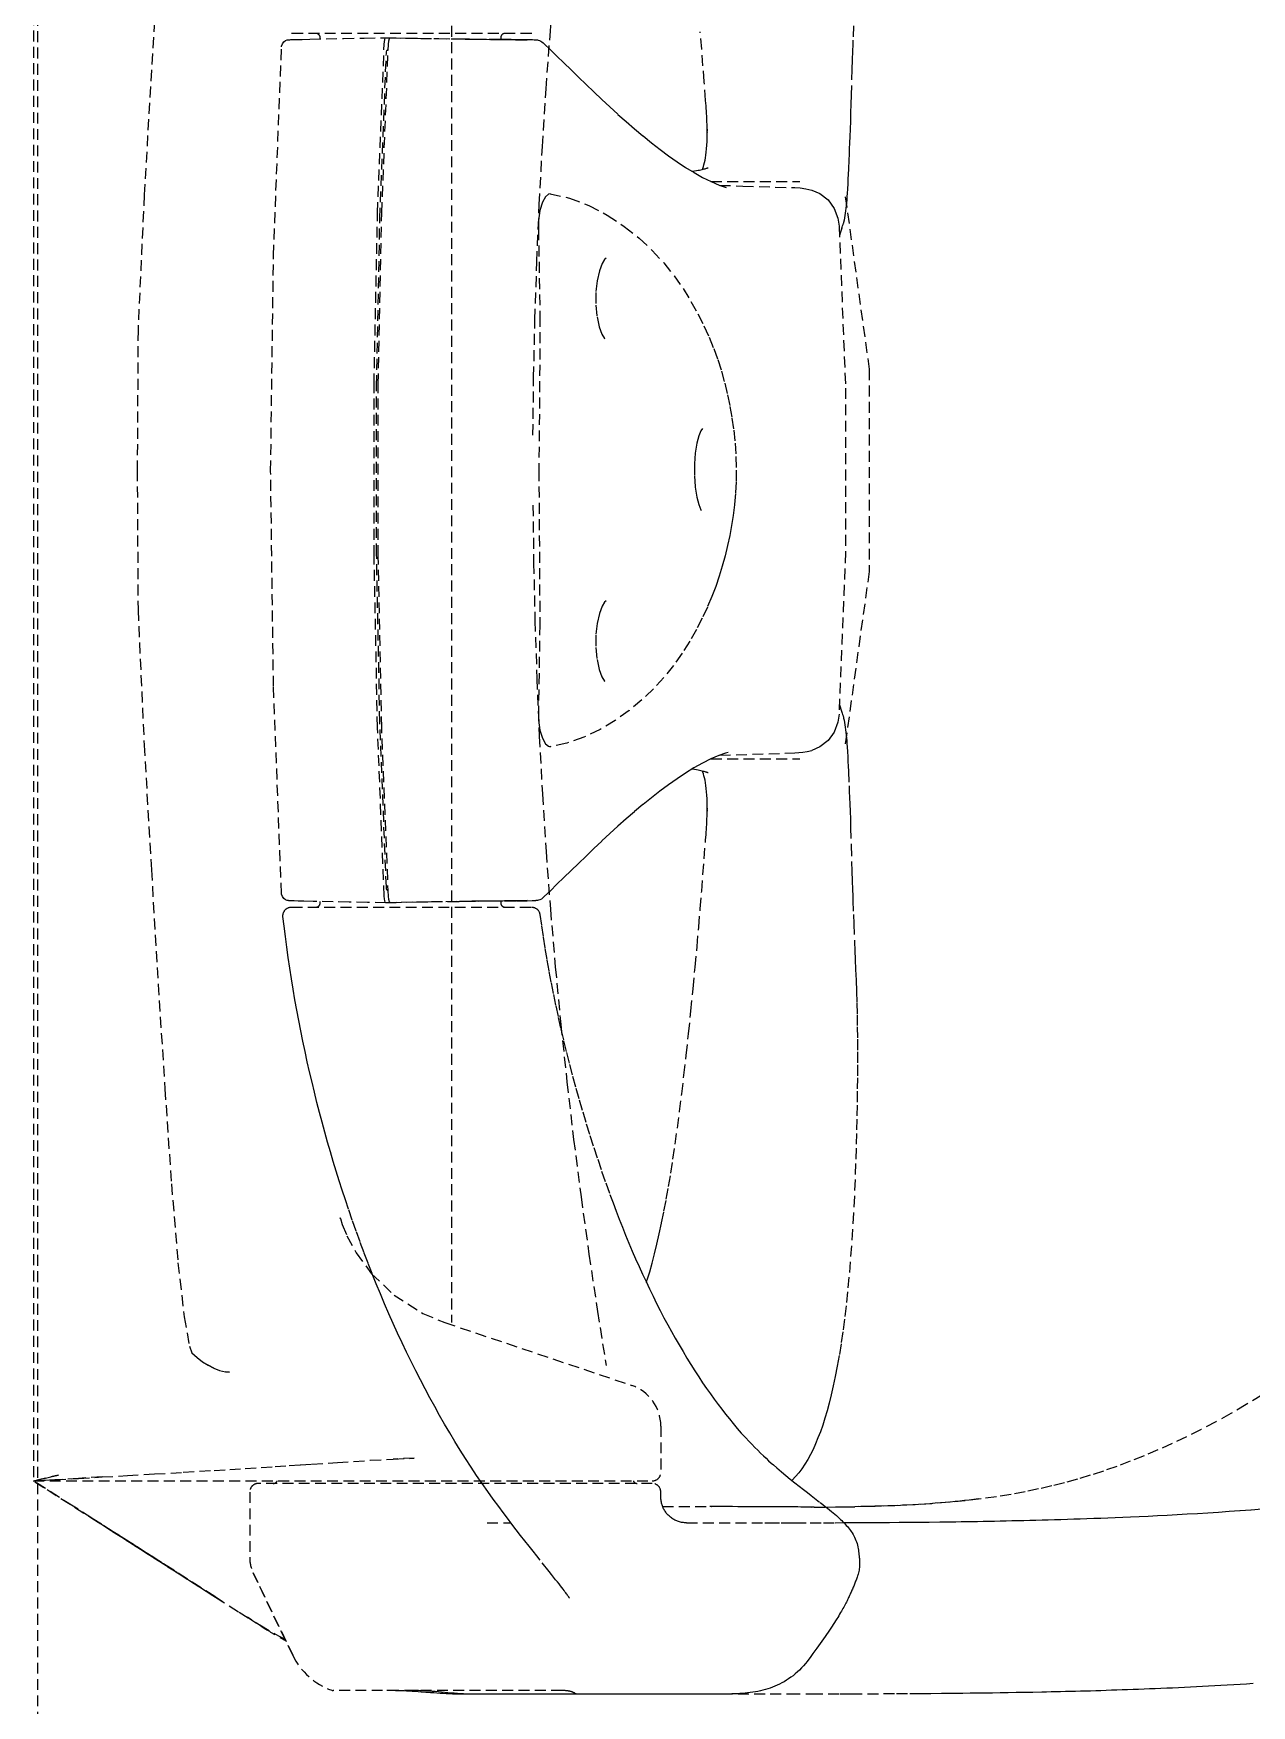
# Model space of a CAD drawing. Header units: millimetres. Extents: x 0 to 84100, y 0 to 59400.
# Drawn here: x 20864.3 to 21006.6, y 31063.3 to 31258.5 of the extents above; entities that cross this region are included whole.
import ezdxf

# ---------------------------------------------------------------- set-up
doc = ezdxf.new("R2010")
doc.units = ezdxf.units.MM
doc.header["$LTSCALE"] = 0.2
doc.linetypes.add('HIDDEN', pattern=[9.525, 6.35, -3.175])
doc.layers.add('A_什器', color=9, linetype='HIDDEN')

msp = doc.modelspace()

# ---------------------------------------------------------------- linework, layer by layer
at = {"layer": 'A_什器'}
for points in [[(20864.8, 31655), (20864.8, 29405), (22914.8, 29405), (22914.8, 31655)], [(20864.32, 31325.51), (20864.32, 31089.47)], [(20922.65, 31211.59), (20922.73, 31218.33), (20922.88, 31225.07), (20923.1, 31231.81), (20923.39, 31238.54), (20923.75, 31245.28), (20924.18, 31252.02), (20924.68, 31258.75), (20925.26, 31265.48), (20925.9, 31272.2), (20926.62, 31278.92), (20927.4, 31285.63), (20928.26, 31292.33), (20929.19, 31299.03), (20930.19, 31305.72), (20931.19, 31312.01)], [(20913.12, 31307), (20913.12, 31107.99)], [(20878.89, 31267.56), (20878.1, 31254.19), (20877.25, 31239.64), (20876.53, 31223.87), (20876.44, 31207.49), (20876.53, 31191.18), (20877.25, 31175.4), (20878.09, 31160.85), (20878.89, 31147.47), (20879.67, 31135.25), (20880.43, 31124.16), (20881.2, 31114.96), (20881.92, 31108.66), (20882.54, 31105.22), (20882.83, 31104.44), (20883.45, 31103.9), (20884.07, 31103.41), (20884.72, 31102.99), (20885.38, 31102.65), (20884.72, 31102.99)], [(20960.07, 31259.38), (20960.01, 31257.72), (20959.99, 31257.15), (20959.96, 31256.46), (20959.93, 31255.39), (20959.9, 31254.34), (20959.8, 31251.28), (20959.77, 31250.24), (20959.74, 31249.22), (20959.71, 31248.24), (20959.68, 31247.32), (20959.65, 31246.48), (20959.62, 31245.71), (20959.59, 31245.01), (20959.56, 31244.35), (20959.53, 31243.74), (20959.48, 31242.63), (20959.45, 31242.06), (20959.43, 31241.49), (20959.4, 31240.92), (20959.37, 31240.36), (20959.33, 31239.8)], [(20893.29, 31158.06), (20892.35, 31182.23), (20892.02, 31207.38), (20892.35, 31232.54), (20893.29, 31256.93)], [(20893.29, 31256.93), (20893.3, 31257), (20893.39, 31257.29), (20893.57, 31257.52), (20893.77, 31257.66), (20893.95, 31257.73), (20894.05, 31257.75), (20894.1, 31257.75), (20894.14, 31257.75), (20894.17, 31257.76), (20894.21, 31257.76), (20894.26, 31257.76), (20894.38, 31257.77), (20894.54, 31257.77), (20895.01, 31257.78), (20895.69, 31257.8), (20896.61, 31257.82), (20898.49, 31257.86), (20900.52, 31257.9), (20902.94, 31257.95), (20905.48, 31257.99)], [(20922.52, 31258.5), (20922.47, 31258.49), (20894.46, 31258.49), (20894.41, 31258.5)], [(20906.17, 31156.99), (20905.48, 31156.99), (20905.48, 31156.99), (20905.41, 31157.05), (20905.35, 31157.21), (20905.31, 31157.45), (20905.28, 31157.75), (20904.5, 31177.46), (20904.1, 31197.46), (20904.1, 31217.52), (20904.5, 31237.53), (20905.28, 31257.23), (20905.31, 31257.53), (20905.35, 31257.78), (20905.41, 31257.94), (20905.48, 31257.99), (20905.48, 31257.99), (20906.17, 31257.99)], [(20921.96, 31157.24), (20921.16, 31157.23), (20920.77, 31157.23), (20920.32, 31157.23), (20919.31, 31157.21), (20918.12, 31157.2), (20916.79, 31157.18), (20915.33, 31157.16), (20913.75, 31157.13), (20912.07, 31157.11), (20910.33, 31157.08), (20908.58, 31157.05), (20905.97, 31157), (20905.88, 31157.1), (20905.81, 31157.37), (20905.77, 31157.76), (20904.99, 31177.46), (20904.59, 31197.46), (20904.59, 31217.52), (20904.99, 31237.52), (20905.77, 31257.22), (20905.81, 31257.62), (20905.88, 31257.89), (20905.97, 31257.98), (20906.66, 31257.98), (20909.18, 31257.94), (20911.66, 31257.9), (20913.95, 31257.87), (20915.95, 31257.84), (20917.52, 31257.82), (20918.6, 31257.81), (20919.1, 31257.81), (20919.14, 31257.81)], [(20905.97, 31257.98), (20907.75, 31257.95), (20909.55, 31257.92), (20911.34, 31257.89), (20913.09, 31257.87), (20914.75, 31257.84), (20916.29, 31257.82), (20917.7, 31257.8), (20918.97, 31257.78), (20919.94, 31257.77), (20920.6, 31257.76), (20921.24, 31257.75), (20921.97, 31257.75)], [(20918.88, 31257.85), (20920.11, 31257.83), (20921.36, 31257.8), (20922.13, 31257.78), (20922.58, 31257.77), (20922.79, 31257.76), (20922.9, 31257.76), (20922.96, 31257.75), (20922.99, 31257.75), (20923.01, 31257.75), (20923.04, 31257.75), (20923.07, 31257.75), (20923.1, 31257.74), (20923.16, 31257.74), (20923.26, 31257.72), (20923.4, 31257.68), (20923.55, 31257.61), (20923.7, 31257.52), (20923.85, 31257.4)], [(20923.85, 31257.4), (20923.97, 31257.28), (20924.69, 31256.59), (20925.45, 31255.84), (20926.25, 31255.06), (20927.1, 31254.24), (20927.97, 31253.39), (20928.86, 31252.53), (20929.76, 31251.66), (20930.69, 31250.79), (20931.63, 31249.91), (20932.57, 31249.05), (20933.54, 31248.2), (20934.52, 31247.35), (20935.5, 31246.53), (20936.5, 31245.73), (20937.49, 31244.96), (20938.49, 31244.22), (20939.49, 31243.52), (20940.48, 31242.86), (20941.46, 31242.25), (20942.45, 31241.69), (20943.44, 31241.19), (20944.38, 31240.79), (20945.19, 31240.52)], [(20942.86, 31250.06), (20942.81, 31250.66), (20942.64, 31252.86), (20942.5, 31254.71), (20942.35, 31256.65), (20942.18, 31258.69)], [(20905.75, 31158.44), (20905.63, 31158.44), (20905.58, 31158.49), (20905.55, 31158.63), (20905.53, 31158.83), (20904.77, 31178.11), (20904.39, 31197.68), (20904.39, 31217.31), (20904.77, 31236.88), (20905.53, 31256.16), (20905.55, 31256.36), (20905.58, 31256.5), (20905.63, 31256.54), (20905.75, 31256.54)], [(20905.75, 31256.54), (20905.63, 31256.54)], [(20942.88, 31249.74), (20942.86, 31250.06)], [(20942.97, 31248.22), (20942.96, 31248.53), (20942.94, 31248.85), (20942.92, 31249.15), (20942.9, 31249.45), (20942.88, 31249.74)], [(20942.46, 31242.63), (20942.5, 31242.74), (20942.56, 31242.94), (20942.62, 31243.16), (20942.68, 31243.41), (20942.74, 31243.68), (20942.79, 31243.98), (20942.84, 31244.3), (20942.88, 31244.65), (20942.92, 31245.03), (20942.96, 31245.44), (20942.98, 31245.88), (20943, 31246.35), (20943.01, 31246.85), (20943.02, 31247.3)], [(20943.02, 31246.93), (20943.01, 31247.14), (20943, 31247.47), (20942.99, 31247.83), (20942.97, 31248.22)], [(20941.23, 31242.4), (20941.29, 31242.41), (20941.53, 31242.44), (20941.74, 31242.48), (20941.93, 31242.52), (20942.11, 31242.55), (20942.27, 31242.58), (20942.41, 31242.62), (20942.53, 31242.65), (20942.65, 31242.67), (20942.75, 31242.7), (20942.83, 31242.73)], [(20942.83, 31242.73), (20942.9, 31242.75)], [(20942.9, 31242.75), (20942.91, 31242.75), (20942.96, 31242.77), (20943.01, 31242.78), (20943.04, 31242.8), (20943.07, 31242.81), (20943.08, 31242.81), (20943.09, 31242.81)], [(20943.43, 31241.19), (20953.83, 31241.19)], [(20924.69, 31239.78), (20924.47, 31239.73), (20924.13, 31239.43), (20923.78, 31238.8), (20923.47, 31237.84), (20923.3, 31236.67), (20923.29, 31235.64)], [(20924.64, 31239.77), (20926.9, 31239.28), (20929.17, 31238.42), (20931.33, 31237.28), (20933.31, 31235.96), (20935.05, 31234.58), (20936.58, 31233.16), (20937.93, 31231.7), (20939.12, 31230.21), (20940.18, 31228.71), (20941.1, 31227.21), (20941.91, 31225.76), (20942.61, 31224.36), (20943.22, 31223.02), (20943.75, 31221.71), (20944.22, 31220.41), (20944.65, 31219.07), (20945.04, 31217.68), (20945.37, 31216.29), (20945.65, 31214.94), (20945.89, 31213.59), (20946.09, 31212.18), (20946.25, 31210.67), (20946.35, 31209.1), (20946.39, 31207.49), (20946.36, 31206.13), (20946.29, 31204.77), (20946.17, 31203.46), (20946.02, 31202.23), (20945.84, 31201.05), (20945.62, 31199.89), (20945.37, 31198.7), (20945.09, 31197.49), (20944.76, 31196.31), (20944.4, 31195.13), (20944, 31193.94), (20943.54, 31192.74), (20943.02, 31191.51), (20942.42, 31190.23), (20941.74, 31188.9), (20940.96, 31187.53), (20940.07, 31186.12), (20939.07, 31184.7), (20937.94, 31183.31), (20936.71, 31181.96), (20935.36, 31180.68), (20933.88, 31179.45), (20932.26, 31178.29), (20930.49, 31177.22), (20928.59, 31176.31), (20926.62, 31175.63), (20924.64, 31175.22)], [(20944.46, 31240.76), (20947.14, 31240.68), (20953.23, 31240.49)], [(20953.23, 31240.49), (20953.85, 31240.46), (20954.51, 31240.37), (20955.23, 31240.2)], [(20955.23, 31240.19), (20955.23, 31240.2)], [(20955.23, 31240.19), (20956.15, 31239.8), (20957.11, 31239.05), (20957.82, 31238.07), (20958.25, 31236.94), (20958.39, 31235.99)], [(20959.31, 31239.45), (20959.28, 31239.08), (20959.25, 31238.73), (20959.22, 31238.4), (20959.19, 31238.09), (20959.16, 31237.79), (20959.12, 31237.5), (20959.08, 31237.22), (20959.03, 31236.95), (20958.98, 31236.69), (20958.92, 31236.44), (20958.92, 31236.43)], [(20959.12, 31239.43), (20961.91, 31219.29), (20961.91, 31195.69), (20959.12, 31175.56)], [(20959.33, 31239.8), (20959.31, 31239.45)], [(20923.29, 31235.64), (20923.47, 31225.51), (20923.41, 31215.96), (20923.34, 31207.49), (20923.45, 31189.5), (20923.29, 31179.35)], [(20958.39, 31235.99), (20959.15, 31217.09), (20959.15, 31197.92), (20958.39, 31179)], [(20958.72, 31235.74), (20958.61, 31235.39), (20958.5, 31235.06), (20958.44, 31234.88)], [(20958.72, 31235.74), (20958.76, 31235.87), (20958.81, 31236.02), (20958.86, 31236.18), (20958.9, 31236.34), (20958.9, 31236.34)], [(20958.92, 31236.43), (20958.9, 31236.34)], [(20931.18, 31232.25), (20931.02, 31232.11), (20930.72, 31231.63), (20930.4, 31230.78), (20930.14, 31229.62), (20929.99, 31228.24), (20929.99, 31226.78), (20930.13, 31225.4), (20930.39, 31224.23), (20930.71, 31223.37), (20931.02, 31222.88), (20931.05, 31222.84)], [(20942.44, 31212.38), (20942.43, 31212.37), (20942.26, 31212.11), (20942.02, 31211.53), (20941.78, 31210.64), (20941.6, 31209.5), (20941.5, 31208.19), (20941.5, 31206.83), (20941.6, 31205.52), (20941.78, 31204.37), (20942.01, 31203.48), (20942.26, 31202.89), (20942.3, 31202.81)], [(20922.65, 31203.4), (20922.73, 31196.66), (20922.88, 31189.92), (20923.1, 31183.18), (20923.39, 31176.44), (20923.75, 31169.71), (20924.18, 31162.97), (20924.68, 31156.24), (20925.26, 31149.51), (20925.9, 31142.79), (20926.62, 31136.07), (20927.4, 31129.36), (20928.26, 31122.65), (20929.19, 31115.96), (20930.19, 31109.27), (20931.19, 31102.98)], [(20931.18, 31192.25), (20931.02, 31192.11), (20930.72, 31191.63), (20930.4, 31190.78), (20930.14, 31189.62), (20929.99, 31188.24), (20929.99, 31186.78), (20930.13, 31185.4), (20930.39, 31184.23), (20930.71, 31183.37), (20931.02, 31182.88), (20931.05, 31182.84)], [(20923.29, 31179.35), (20923.3, 31178.33), (20923.47, 31177.16), (20923.77, 31176.2), (20924.13, 31175.57), (20924.47, 31175.26), (20924.69, 31175.21)], [(20958.39, 31179), (20958.26, 31178.07), (20957.83, 31176.93), (20957.12, 31175.95), (20956.16, 31175.19), (20955.23, 31174.79)], [(20958.44, 31180.11), (20958.52, 31179.87), (20958.61, 31179.6), (20958.72, 31179.25), (20958.76, 31179.12), (20958.81, 31178.97), (20958.86, 31178.81), (20958.9, 31178.64), (20958.9, 31178.64), (20958.92, 31178.56)], [(20958.92, 31178.56), (20958.92, 31178.54), (20958.98, 31178.3), (20959.03, 31178.03), (20959.08, 31177.76), (20959.12, 31177.49), (20959.16, 31177.2), (20959.19, 31176.9), (20959.22, 31176.58), (20959.25, 31176.25), (20959.28, 31175.9), (20959.31, 31175.54)], [(20959.33, 31175.19), (20959.37, 31174.63), (20959.4, 31174.07), (20959.43, 31173.5), (20959.45, 31172.93), (20959.48, 31172.36), (20959.56, 31170.64), (20959.59, 31169.98), (20959.62, 31169.27), (20959.65, 31168.51), (20959.68, 31167.67), (20959.71, 31166.75), (20959.74, 31165.77), (20959.8, 31163.7), (20959.9, 31160.65), (20959.93, 31159.6), (20959.96, 31158.52), (20959.99, 31157.83), (20960.01, 31157.27), (20960.07, 31155.61), (20960.11, 31154.54), (20960.19, 31152.42), (20960.23, 31151.44), (20960.28, 31150.36), (20960.33, 31149.19), (20960.38, 31147.94), (20960.43, 31146.65), (20960.46, 31145.31), (20960.49, 31143.92), (20960.52, 31142.5), (20960.53, 31141.05), (20960.54, 31139.57), (20960.54, 31138.07), (20960.53, 31136.54), (20960.52, 31134.98), (20960.5, 31133.38), (20960.47, 31131.74), (20960.44, 31130.06), (20960.39, 31128.33), (20960.33, 31126.54), (20960.26, 31124.67), (20960.18, 31122.74), (20960.08, 31120.79), (20959.97, 31118.85), (20959.84, 31116.94), (20959.7, 31115.08), (20959.55, 31113.29), (20959.39, 31111.57), (20959.21, 31109.93), (20959.03, 31108.39), (20958.83, 31106.91), (20958.62, 31105.5), (20958.41, 31104.15), (20958.18, 31102.89), (20957.95, 31101.7), (20957.72, 31100.59), (20957.48, 31099.54), (20957.23, 31098.57), (20956.99, 31097.66), (20956.73, 31096.8), (20956.48, 31095.99), (20956.21, 31095.23), (20955.93, 31094.51), (20955.65, 31093.82), (20955.36, 31093.17), (20955.05, 31092.56), (20954.73, 31091.98), (20954.39, 31091.43), (20954.04, 31090.91), (20953.68, 31090.43), (20953.31, 31089.99), (20952.92, 31089.58), (20952.89, 31089.54)], [(20959.31, 31175.54), (20959.33, 31175.19)], [(20945.45, 31174.53), (20945.14, 31174.45), (20944.36, 31174.19), (20943.42, 31173.79), (20942.43, 31173.29), (20941.45, 31172.73), (20940.47, 31172.12), (20939.48, 31171.46), (20938.48, 31170.76), (20937.48, 31170.02), (20936.49, 31169.25), (20935.49, 31168.45), (20934.51, 31167.63), (20933.53, 31166.78), (20932.56, 31165.93), (20931.62, 31165.07), (20930.68, 31164.2), (20929.76, 31163.32), (20928.85, 31162.45), (20927.96, 31161.59), (20927.1, 31160.75), (20926.25, 31159.93), (20925.44, 31159.15), (20924.69, 31158.4), (20923.97, 31157.71), (20923.85, 31157.59)], [(20943.43, 31173.79), (20953.83, 31173.79)], [(20944.46, 31174.22), (20953.23, 31174.49)], [(20953.23, 31174.49), (20953.69, 31174.52), (20954.17, 31174.57), (20954.68, 31174.65), (20955.23, 31174.79)], [(20955.23, 31174.79), (20955.23, 31174.79)], [(20942.83, 31172.26), (20942.75, 31172.29), (20942.65, 31172.31), (20942.53, 31172.34), (20942.41, 31172.37), (20942.27, 31172.4), (20942.11, 31172.44), (20941.93, 31172.47), (20941.74, 31172.51), (20941.53, 31172.54), (20941.29, 31172.58), (20941.23, 31172.59)], [(20943.02, 31167.68), (20943.01, 31168.14), (20943, 31168.64), (20942.98, 31169.11), (20942.96, 31169.55), (20942.92, 31169.96), (20942.88, 31170.34), (20942.84, 31170.69), (20942.79, 31171.01), (20942.74, 31171.3), (20942.68, 31171.58), (20942.62, 31171.82), (20942.56, 31172.05), (20942.5, 31172.24), (20942.46, 31172.36)], [(20942.9, 31172.24), (20942.83, 31172.26)], [(20943.09, 31172.17), (20943.09, 31172.17), (20943.08, 31172.18), (20943.07, 31172.18), (20943.04, 31172.19), (20943.01, 31172.2), (20942.96, 31172.22), (20942.91, 31172.24), (20942.9, 31172.24)], [(20942.97, 31166.77), (20942.99, 31167.16), (20943, 31167.52), (20943.01, 31167.85), (20943.02, 31168.05)], [(20942.86, 31164.93), (20942.88, 31165.24)], [(20942.88, 31165.24), (20942.9, 31165.53), (20942.92, 31165.83), (20942.94, 31166.14), (20942.96, 31166.45), (20942.97, 31166.77)], [(20935.9, 31112.65), (20936, 31112.96), (20936.28, 31113.91), (20936.56, 31114.93), (20936.84, 31116), (20937.12, 31117.14), (20937.39, 31118.34), (20937.67, 31119.62), (20937.95, 31120.97), (20938.22, 31122.39), (20938.48, 31123.86), (20938.74, 31125.41), (20938.99, 31127.05), (20939.25, 31128.81), (20939.51, 31130.67), (20939.76, 31132.62), (20940.02, 31134.67), (20940.28, 31136.85), (20940.54, 31139.18), (20940.82, 31141.7), (20941.09, 31144.33), (20941.35, 31146.96), (20941.59, 31149.49), (20941.81, 31151.88), (20942, 31154.15), (20942.18, 31156.3), (20942.35, 31158.34), (20942.5, 31160.28), (20942.64, 31162.12), (20942.81, 31164.33), (20942.86, 31164.93)], [(20905.48, 31156.99), (20903.33, 31157.03), (20901.18, 31157.07), (20899.32, 31157.11), (20896.97, 31157.16), (20895.9, 31157.18), (20895.25, 31157.2), (20894.77, 31157.21), (20894.51, 31157.22), (20894.32, 31157.22), (20894.22, 31157.23), (20894.19, 31157.23), (20894.15, 31157.23), (20894.12, 31157.23), (20894.09, 31157.24), (20894.04, 31157.24), (20893.94, 31157.26), (20893.76, 31157.33), (20893.55, 31157.48), (20893.39, 31157.71), (20893.3, 31158), (20893.29, 31158.06)], [(20905.75, 31158.45), (20905.63, 31158.44)], [(20923.85, 31157.59), (20923.81, 31157.56), (20923.64, 31157.43), (20923.47, 31157.34), (20923.3, 31157.28), (20923.18, 31157.26), (20923.11, 31157.25), (20923.07, 31157.24), (20923.04, 31157.24), (20923.02, 31157.24), (20922.99, 31157.24), (20922.97, 31157.23), (20922.94, 31157.23), (20922.87, 31157.23), (20922.76, 31157.23), (20922.55, 31157.22), (20921.99, 31157.2), (20920.63, 31157.17), (20918.88, 31157.14)], [(20918.65, 31086.5), (20918.01, 31087.36), (20917.37, 31088.26), (20916.72, 31089.19), (20916.07, 31090.14), (20915.42, 31091.11), (20914.78, 31092.1), (20914.15, 31093.1), (20913.53, 31094.1), (20912.93, 31095.11), (20912.33, 31096.12), (20911.75, 31097.14), (20911.18, 31098.17), (20910.61, 31099.2), (20910.05, 31100.25), (20909.5, 31101.3), (20908.96, 31102.36), (20908.43, 31103.43), (20907.89, 31104.52), (20907.37, 31105.62), (20906.85, 31106.74), (20906.34, 31107.87), (20905.83, 31109.01), (20905.33, 31110.16), (20904.84, 31111.32), (20904.35, 31112.5), (20903.87, 31113.7), (20903.4, 31114.91), (20902.92, 31116.14), (20902.46, 31117.39), (20902, 31118.65), (20901.55, 31119.94), (20901.1, 31121.23), (20900.74, 31122.31), (20900.38, 31123.42), (20900.02, 31124.53), (20899.68, 31125.65), (20899.33, 31126.77), (20899, 31127.91), (20898.67, 31129.05), (20898.35, 31130.2), (20898.03, 31131.36), (20897.73, 31132.52), (20897.42, 31133.69), (20897.13, 31134.87), (20896.85, 31136.05), (20896.57, 31137.24), (20896.3, 31138.43), (20896.04, 31139.63), (20895.78, 31140.83), (20895.54, 31142.03), (20895.3, 31143.24), (20895.08, 31144.46), (20894.86, 31145.68), (20894.65, 31146.9), (20894.45, 31148.13), (20894.26, 31149.36), (20894.08, 31150.59), (20893.9, 31151.82), (20893.74, 31153.05), (20893.59, 31154.28), (20893.46, 31155.38), (20893.46, 31155.43), (20893.46, 31155.48), (20893.46, 31155.54), (20893.46, 31155.59), (20893.47, 31155.64), (20893.48, 31155.69), (20893.49, 31155.74), (20893.51, 31155.8), (20893.52, 31155.84), (20893.54, 31155.89), (20893.57, 31155.94), (20893.59, 31155.99), (20893.62, 31156.03), (20893.65, 31156.08), (20893.68, 31156.12), (20893.71, 31156.16), (20893.75, 31156.2), (20893.79, 31156.23), (20893.83, 31156.27), (20893.87, 31156.3), (20893.91, 31156.33), (20893.96, 31156.36), (20894, 31156.38), (20894.05, 31156.4), (20894.1, 31156.43), (20894.15, 31156.44), (20894.2, 31156.46), (20894.25, 31156.47), (20894.3, 31156.48), (20894.35, 31156.49), (20894.41, 31156.49), (20894.46, 31156.49), (20922.47, 31156.49), (20922.52, 31156.49), (20922.57, 31156.49), (20922.62, 31156.48), (20922.67, 31156.47), (20922.73, 31156.46), (20922.77, 31156.44), (20922.82, 31156.43), (20922.87, 31156.41), (20922.92, 31156.38), (20922.96, 31156.36), (20923.01, 31156.33), (20923.05, 31156.3), (20923.09, 31156.27), (20923.13, 31156.24), (20923.17, 31156.2), (20923.21, 31156.17), (20923.24, 31156.13), (20923.27, 31156.09), (20923.3, 31156.04), (20923.33, 31156), (20923.36, 31155.95), (20923.38, 31155.91), (20923.4, 31155.86), (20923.42, 31155.81), (20923.43, 31155.76), (20923.44, 31155.71), (20923.45, 31155.66), (20923.46, 31155.63), (20923.64, 31154.31), (20923.84, 31152.98), (20924.05, 31151.64), (20924.28, 31150.31), (20924.52, 31148.98), (20924.77, 31147.64), (20925.03, 31146.3), (20925.31, 31144.95), (20925.6, 31143.59), (20925.91, 31142.23), (20926.23, 31140.87), (20926.57, 31139.5), (20926.92, 31138.12), (20927.28, 31136.74), (20927.66, 31135.36), (20928.05, 31133.98), (20928.46, 31132.59), (20928.87, 31131.2), (20929.3, 31129.82), (20929.75, 31128.43), (20930.21, 31127.04), (20930.67, 31125.66), (20931.16, 31124.28), (20931.64, 31122.92), (20932, 31121.96), (20932.36, 31121), (20932.72, 31120.05), (20933.09, 31119.11), (20933.47, 31118.17), (20933.86, 31117.25), (20934.24, 31116.33), (20934.64, 31115.42), (20935.04, 31114.53), (20935.44, 31113.64), (20935.85, 31112.76), (20936.26, 31111.9), (20936.67, 31111.05), (20937.09, 31110.21), (20937.52, 31109.37), (20937.95, 31108.55), (20938.38, 31107.73), (20938.83, 31106.93), (20939.27, 31106.14), (20939.72, 31105.36), (20940.17, 31104.59), (20940.62, 31103.84), (20941.08, 31103.09), (20941.54, 31102.36), (20942, 31101.65), (20942.46, 31100.96), (20942.92, 31100.29), (20943.37, 31099.65), (20943.82, 31099.03), (20944.26, 31098.43), (20944.7, 31097.85), (20945.13, 31097.28), (20945.58, 31096.73), (20946.03, 31096.18), (20946.5, 31095.63), (20946.98, 31095.08), (20947.49, 31094.52)], [(20919.14, 31157.18), (20919.1, 31157.18), (20918.6, 31157.18), (20917.52, 31157.17), (20915.95, 31157.15), (20913.95, 31157.12), (20911.66, 31157.09), (20909.18, 31157.05), (20906.66, 31157), (20905.97, 31157)], [(20900.16, 31120.11), (20900.14, 31120.21), (20900.16, 31120.13), (20900.38, 31119.43), (20900.93, 31118.1), (20901.99, 31116.14), (20903.8, 31113.68), (20906.43, 31111.18), (20909.8, 31109.05), (20912.34, 31107.99)], [(20912.34, 31107.99), (20934.18, 31100.64)], [(20882.54, 31105.22), (20882.83, 31104.44)], [(20885.38, 31102.65), (20886.05, 31102.4), (20886.75, 31102.24), (20887.22, 31102.2), (20886.75, 31102.24)], [(20887.22, 31102.2), (20887.23, 31102.2), (20887.22, 31102.2)], [(21007.74, 31099.5), (21005.93, 31098.4), (21004.15, 31097.37), (21002.39, 31096.4), (21000.66, 31095.49), (20998.96, 31094.64), (20997.28, 31093.85), (20995.63, 31093.11), (20994, 31092.42), (20992.4, 31091.78), (20990.82, 31091.19), (20989.26, 31090.64), (20987.73, 31090.15), (20986.22, 31089.69), (20984.72, 31089.28), (20983.22, 31088.9), (20981.69, 31088.55), (20980.11, 31088.22), (20978.47, 31087.92), (20976.76, 31087.65), (20974.98, 31087.4), (20973.13, 31087.18), (20971.2, 31086.99), (20969.18, 31086.83), (20967.08, 31086.7), (20964.89, 31086.6), (20962.61, 31086.52), (20960.25, 31086.48)], [(20947.49, 31094.52), (20947.84, 31094.15), (20948.19, 31093.77), (20948.54, 31093.41), (20948.89, 31093.07), (20949.22, 31092.74), (20949.55, 31092.42), (20949.87, 31092.13), (20950.17, 31091.85), (20950.47, 31091.58), (20950.72, 31091.36)], [(20872.34, 31089.95), (20869.6, 31089.79), (20866.82, 31089.62), (20864.46, 31089.5), (20866.82, 31089.62), (20869.6, 31089.79), (20872.34, 31089.95), (20875.29, 31090.12), (20878.45, 31090.3), (20881.82, 31090.5), (20885.44, 31090.72), (20887.25, 31090.84), (20889.05, 31090.95), (20890.91, 31091.07), (20892.53, 31091.17), (20894.2, 31091.28), (20895.5, 31091.36), (20896.83, 31091.45), (20899.81, 31091.64), (20903.65, 31091.9), (20906.33, 31092.04), (20908.79, 31092.14), (20906.33, 31092.04)], [(20875.29, 31090.12), (20878.45, 31090.3), (20881.82, 31090.5), (20885.44, 31090.72), (20887.25, 31090.84), (20889.05, 31090.95)], [(20892.53, 31091.17), (20894.2, 31091.28), (20895.5, 31091.36), (20896.83, 31091.45), (20899.81, 31091.64), (20903.65, 31091.9)], [(20950.72, 31091.36), (20951.13, 31091), (20951.66, 31090.56), (20952.17, 31090.13), (20952.69, 31089.7), (20953.21, 31089.28), (20953.73, 31088.87), (20954.23, 31088.48), (20954.69, 31088.12), (20955.12, 31087.79), (20956.18, 31086.97), (20956.48, 31086.74), (20956.76, 31086.52), (20957.03, 31086.31), (20957.27, 31086.12), (20957.49, 31085.93), (20957.7, 31085.76), (20957.9, 31085.6), (20958.08, 31085.44), (20958.25, 31085.29), (20958.41, 31085.14), (20958.57, 31085), (20958.71, 31084.86), (20958.85, 31084.72), (20958.99, 31084.58), (20959.12, 31084.44), (20959.24, 31084.3), (20959.37, 31084.16), (20959.49, 31084.02), (20959.6, 31083.87), (20959.71, 31083.72), (20959.82, 31083.57), (20959.93, 31083.41), (20960.03, 31083.24), (20960.12, 31083.08), (20960.21, 31082.91), (20960.29, 31082.73), (20960.36, 31082.55), (20960.43, 31082.36), (20960.5, 31082.17), (20960.55, 31081.98), (20960.6, 31081.78), (20960.63, 31081.57), (20960.65, 31081.49), (20960.66, 31081.38), (20960.67, 31081.29), (20960.68, 31081.2), (20960.7, 31081.12), (20960.71, 31081.03), (20960.71, 31080.95), (20960.72, 31080.86), (20960.73, 31080.78), (20960.74, 31080.7), (20960.75, 31080.61), (20960.75, 31080.53), (20960.76, 31080.44), (20960.77, 31080.36), (20960.77, 31080.27), (20960.78, 31080.18), (20960.78, 31080.09), (20960.79, 31080), (20960.79, 31079.95)], [(20865.73, 31089.81), (20865.07, 31089.65), (20864.32, 31089.47), (20865.07, 31089.65), (20865.73, 31089.81), (20866.34, 31089.95), (20866.84, 31090.07), (20867.24, 31090.16), (20866.84, 31090.07), (20866.34, 31089.95)], [(20864.34, 31089.5), (20864.32, 31089.49), (20936.58, 31089.49)], [(20865.92, 31088.47), (20871.13, 31085.15), (20872.26, 31084.43), (20871.13, 31085.15), (20868.95, 31086.54), (20864.47, 31089.4), (20866.06, 31088.38)], [(20864.77, 31089.58), (20864.83, 31089.59), (20864.83, 31089.58), (20864.75, 31089.57)], [(20974.62, 31087.38), (20974.11, 31087.31), (20973.58, 31087.25), (20973.05, 31087.19), (20972.5, 31087.13), (20971.95, 31087.08), (20971.38, 31087.02), (20970.81, 31086.97), (20970.22, 31086.92), (20969.62, 31086.88), (20969.01, 31086.83), (20968.35, 31086.79), (20967.68, 31086.74), (20967, 31086.7), (20966.3, 31086.67), (20965.58, 31086.63), (20964.85, 31086.6), (20964.1, 31086.57), (20963.34, 31086.55), (20962.56, 31086.53), (20961.76, 31086.51), (20960.94, 31086.49), (20960.25, 31086.48)], [(20926.91, 31075.82), (20926.91, 31075.83), (20926.9, 31075.84), (20926.89, 31075.85), (20926.87, 31075.88), (20926.85, 31075.91), (20926.83, 31075.94), (20926.79, 31075.99), (20926.75, 31076.05), (20926.7, 31076.12), (20926.64, 31076.21), (20926.57, 31076.31), (20926.48, 31076.42), (20926.39, 31076.55), (20926.28, 31076.7), (20926.16, 31076.86), (20926.02, 31077.04), (20925.86, 31077.24), (20925.69, 31077.46), (20925.51, 31077.7), (20925.3, 31077.96), (20925.06, 31078.26), (20924.81, 31078.58), (20924.53, 31078.93), (20923.5, 31080.22), (20923.09, 31080.73), (20922.66, 31081.29), (20922.19, 31081.88), (20921.71, 31082.49), (20921.21, 31083.13), (20920.7, 31083.79), (20920.19, 31084.46), (20919.67, 31085.14), (20919.16, 31085.82), (20918.65, 31086.5)], [(20937.79, 31086.49), (20943.55, 31086.49)], [(20954.09, 31086.44), (20952.73, 31086.45), (20951.91, 31086.45), (20950.78, 31086.46), (20949.59, 31086.47), (20949.28, 31086.47), (20948.66, 31086.47), (20947.01, 31086.48), (20945.95, 31086.49), (20945.21, 31086.49), (20944.43, 31086.49), (20943.32, 31086.49)], [(20953.57, 31086.45), (20952.72, 31086.45), (20952.13, 31086.45), (20951.53, 31086.46), (20947.22, 31086.48), (20946.59, 31086.48), (20945.95, 31086.49), (20945.32, 31086.49), (20944.69, 31086.49), (20944.02, 31086.49)], [(20949.72, 31084.59), (20952.01, 31084.6), (20953.29, 31084.6), (20955.03, 31084.6), (20956.56, 31084.61), (20957.95, 31084.61), (20958.94, 31084.62), (20959.95, 31084.62), (20961, 31084.63), (20962.07, 31084.63), (20963.16, 31084.64), (20964.28, 31084.65), (20965.41, 31084.66), (20966.56, 31084.67), (20967.73, 31084.68), (20968.92, 31084.69), (20970.14, 31084.71), (20970.76, 31084.72), (20971.38, 31084.72), (20972.01, 31084.73), (20972.64, 31084.74), (20973.28, 31084.75), (20973.92, 31084.76), (20974.57, 31084.77), (20975.22, 31084.78), (20975.88, 31084.8), (20976.55, 31084.81), (20977.22, 31084.82), (20977.89, 31084.84), (20978.57, 31084.85), (20979.26, 31084.87), (20979.96, 31084.88), (20980.66, 31084.9), (20981.37, 31084.92), (20982.09, 31084.94), (20982.82, 31084.96), (20983.56, 31084.98), (20984.3, 31085), (20985.05, 31085.02), (20985.8, 31085.05), (20986.56, 31085.07), (20987.34, 31085.1), (20988.13, 31085.13), (20988.95, 31085.16), (20989.78, 31085.19), (20990.64, 31085.22), (20991.52, 31085.26), (20992.44, 31085.3), (20993.43, 31085.34), (20994.49, 31085.39), (20995.59, 31085.45), (20996.72, 31085.51), (20997.87, 31085.57), (20999.04, 31085.63), (21000.23, 31085.7), (21001.44, 31085.78), (21002.68, 31085.86), (21003.93, 31085.95), (21005.21, 31086.04), (21006.5, 31086.13), (21007.82, 31086.24)], [(20955.49, 31086.44), (20954.62, 31086.44), (20953.57, 31086.45)], [(20953.93, 31086.45), (20955.49, 31086.44), (20956.76, 31086.44), (20957.97, 31086.45), (20959.1, 31086.46), (20959.49, 31086.46), (20959.87, 31086.47), (20960.25, 31086.48)], [(20879.28, 31079.96), (20877.54, 31081.07), (20873.56, 31083.6), (20872.26, 31084.43), (20873.56, 31083.6), (20877.54, 31081.07), (20879.28, 31079.96), (20881.21, 31078.72), (20883.36, 31077.34), (20885.57, 31075.92), (20888.33, 31074.16), (20890.75, 31072.67), (20892.93, 31071.4), (20893.71, 31071)], [(20878.75, 31080.29), (20876.38, 31081.81), (20874.17, 31083.21), (20872.92, 31084.01), (20879.01, 31080.13)], [(20873.56, 31083.6), (20885.52, 31075.98), (20873.56, 31083.6)], [(20874.81, 31082.81), (20874.37, 31083.08)], [(20917.29, 31084.59), (20920.08, 31084.59)], [(20940.58, 31084.59), (20950.42, 31084.59), (20951.44, 31084.59)], [(20948.23, 31084.59), (20948.77, 31084.59)], [(20880.81, 31078.98), (20875.21, 31082.55), (20880.81, 31078.98)], [(20878.15, 31080.67), (20877.49, 31081.1)], [(20878.81, 31080.25), (20878.67, 31080.34)], [(20879.81, 31079.62), (20879.52, 31079.8)], [(20880.42, 31079.23), (20880.41, 31079.23)], [(20880.45, 31079.21), (20880.44, 31079.22)], [(20960.79, 31079.95), (20960.79, 31079.82), (20960.79, 31079.68), (20960.78, 31079.53), (20960.77, 31079.38), (20960.75, 31079.22), (20960.73, 31079.07), (20960.7, 31078.92), (20960.66, 31078.77), (20960.62, 31078.62), (20960.58, 31078.5)], [(20885.51, 31075.96), (20880.96, 31078.89), (20885.51, 31075.96)], [(20881.21, 31078.72), (20883.36, 31077.34), (20885.57, 31075.92), (20888.33, 31074.16), (20890.75, 31072.67), (20892.93, 31071.4)], [(20894.6, 31069.13), (20889.97, 31078.77)], [(20960.58, 31078.5), (20960.54, 31078.4), (20960.5, 31078.27), (20960.46, 31078.15), (20960.42, 31078.03), (20960.37, 31077.91), (20960.33, 31077.79), (20960.28, 31077.67), (20960.24, 31077.56), (20960.19, 31077.44), (20960.14, 31077.32), (20960.1, 31077.2), (20960.05, 31077.08), (20960, 31076.97), (20959.95, 31076.85), (20959.9, 31076.73), (20959.84, 31076.61), (20959.79, 31076.49), (20959.74, 31076.37), (20959.68, 31076.25), (20959.62, 31076.12), (20959.57, 31076), (20959.51, 31075.87), (20959.45, 31075.75), (20959.38, 31075.62), (20959.32, 31075.49), (20959.25, 31075.35), (20959.17, 31075.21), (20959.1, 31075.06), (20959.02, 31074.91), (20958.93, 31074.76), (20958.85, 31074.61), (20958.76, 31074.45), (20958.67, 31074.28), (20958.57, 31074.11), (20958.46, 31073.94), (20958.36, 31073.75), (20958.24, 31073.56), (20958.12, 31073.37), (20957.99, 31073.16), (20957.86, 31072.95), (20957.72, 31072.74), (20957.58, 31072.52), (20957.43, 31072.29), (20957.27, 31072.06), (20957.11, 31071.82), (20956.94, 31071.57), (20956.76, 31071.32), (20956.58, 31071.06), (20956.39, 31070.79), (20956.2, 31070.52), (20956, 31070.24), (20955.78, 31069.95), (20955.56, 31069.65), (20955.33, 31069.33), (20955.08, 31068.99), (20954.65, 31068.42)], [(20884.44, 31076.66), (20886.37, 31075.43), (20884.44, 31076.66)], [(20954.65, 31068.42), (20954.46, 31068.17), (20954.23, 31067.9), (20954, 31067.65), (20953.77, 31067.41), (20953.52, 31067.18), (20953.27, 31066.96), (20953.02, 31066.75), (20952.76, 31066.56), (20952.5, 31066.38), (20952.24, 31066.21), (20951.97, 31066.05), (20951.7, 31065.9), (20951.44, 31065.76), (20951.17, 31065.63), (20950.9, 31065.52), (20950.63, 31065.41), (20950.35, 31065.31), (20950.07, 31065.21), (20949.79, 31065.13), (20949.5, 31065.05), (20949.21, 31064.98), (20948.92, 31064.92), (20948.62, 31064.86), (20948.31, 31064.81), (20948.01, 31064.77), (20947.71, 31064.73), (20947.41, 31064.7), (20947.11, 31064.68), (20946.8, 31064.66), (20946.5, 31064.64), (20946.18, 31064.63), (20945.86, 31064.62), (20945.52, 31064.61), (20945.15, 31064.6), (20944.75, 31064.6), (20944.31, 31064.6), (20943.83, 31064.6), (20943.35, 31064.59), (20915.55, 31064.59)], [(21006.73, 31065.82), (21005.97, 31065.77), (21005.21, 31065.72), (21004.47, 31065.68), (21003.72, 31065.64), (21002.99, 31065.59), (21002.26, 31065.55), (21001.54, 31065.51), (21000.82, 31065.48), (21000.11, 31065.44), (20999.41, 31065.41), (20998.71, 31065.37), (20998.02, 31065.34), (20997.34, 31065.31), (20996.66, 31065.28), (20995.98, 31065.25), (20995.32, 31065.22), (20994.66, 31065.2), (20994.01, 31065.17), (20993.36, 31065.15), (20992.72, 31065.12), (20992.09, 31065.1), (20991.45, 31065.08), (20990.82, 31065.06), (20990.2, 31065.04), (20989.58, 31065.02), (20988.97, 31065), (20988.36, 31064.98), (20987.76, 31064.96), (20987.16, 31064.95), (20986.57, 31064.93), (20985.99, 31064.92), (20985.41, 31064.9), (20984.83, 31064.89), (20984.26, 31064.87), (20983.7, 31064.86), (20983.15, 31064.85), (20982.6, 31064.84), (20982.07, 31064.82), (20981.02, 31064.8), (20980.02, 31064.78), (20979.06, 31064.77), (20978.13, 31064.75), (20977.21, 31064.74), (20976.32, 31064.72), (20975.43, 31064.71), (20974.56, 31064.7), (20973.69, 31064.69), (20972.84, 31064.68), (20971.58, 31064.67), (20970.34, 31064.66), (20969.12, 31064.65), (20967.93, 31064.64), (20966.38, 31064.63), (20964.86, 31064.62), (20963, 31064.61), (20960.99, 31064.61), (20959.8, 31064.6), (20958.39, 31064.6), (20955.77, 31064.6), (20953.53, 31064.6), (20949.75, 31064.59), (20914.33, 31064.59)], [(20927.63, 31064.64), (20927.62, 31064.64), (20927.61, 31064.65), (20927.6, 31064.65), (20927.59, 31064.66), (20927.58, 31064.66), (20927.58, 31064.66), (20927.57, 31064.67), (20927.57, 31064.67), (20927.56, 31064.67), (20927.56, 31064.67), (20927.56, 31064.68), (20927.55, 31064.68), (20927.55, 31064.68), (20927.55, 31064.68), (20927.55, 31064.68), (20927.54, 31064.69), (20927.54, 31064.69), (20927.53, 31064.69), (20927.53, 31064.7), (20927.53, 31064.7), (20927.52, 31064.7), (20927.52, 31064.7), (20927.52, 31064.7), (20927.51, 31064.71), (20927.51, 31064.71), (20927.51, 31064.71), (20927.51, 31064.71), (20927.5, 31064.71), (20927.5, 31064.72), (20927.5, 31064.72), (20927.49, 31064.72), (20927.49, 31064.72), (20927.48, 31064.73), (20927.48, 31064.73), (20927.47, 31064.73), (20927.47, 31064.73), (20927.46, 31064.74), (20927.46, 31064.74), (20927.45, 31064.74), (20927.44, 31064.75), (20927.44, 31064.75), (20927.43, 31064.76), (20927.42, 31064.76), (20927.41, 31064.76), (20927.4, 31064.77), (20927.4, 31064.77), (20927.39, 31064.78), (20927.38, 31064.78), (20927.37, 31064.79), (20927.36, 31064.79), (20927.35, 31064.8), (20927.33, 31064.8), (20927.32, 31064.81), (20927.31, 31064.81), (20927.29, 31064.82), (20927.29, 31064.82), (20927.28, 31064.82), (20927.27, 31064.83), (20927.26, 31064.83), (20927.25, 31064.83), (20927.24, 31064.84), (20927.24, 31064.84), (20927.23, 31064.84), (20927.22, 31064.85), (20927.21, 31064.85), (20927.2, 31064.85), (20927.19, 31064.86), (20927.18, 31064.86), (20927.17, 31064.87), (20927.16, 31064.87), (20927.15, 31064.87), (20927.13, 31064.88), (20927.12, 31064.88), (20927.11, 31064.88), (20927.1, 31064.89), (20927.09, 31064.89), (20927.07, 31064.89), (20927.06, 31064.9), (20927.05, 31064.9), (20927.03, 31064.91), (20927.02, 31064.91), (20927.01, 31064.91), (20926.99, 31064.92), (20926.98, 31064.92), (20926.96, 31064.92), (20926.95, 31064.93), (20926.93, 31064.93), (20926.92, 31064.94), (20926.9, 31064.94), (20926.88, 31064.94), (20926.87, 31064.95), (20926.85, 31064.95), (20926.83, 31064.95), (20926.81, 31064.96), (20926.79, 31064.96), (20926.77, 31064.96), (20926.75, 31064.97), (20926.73, 31064.97), (20926.71, 31064.97), (20926.69, 31064.98), (20926.67, 31064.98), (20926.65, 31064.98), (20926.63, 31064.98), (20926.6, 31064.99), (20926.58, 31064.99), (20926.55, 31064.99), (20926.53, 31065), (20926.5, 31065), (20926.4, 31065.01), (20926.29, 31065.01), (20926.17, 31065.02), (20926.05, 31065.02), (20899.33, 31065.02)], [(20914.33, 31064.59), (20913.99, 31064.6), (20913.63, 31064.6), (20913.27, 31064.61), (20912.9, 31064.63), (20912.53, 31064.64), (20912.17, 31064.66), (20911.8, 31064.68), (20911.43, 31064.71), (20911.06, 31064.73), (20910.69, 31064.76), (20909.61, 31064.84), (20909.25, 31064.86), (20908.9, 31064.89), (20908.56, 31064.91), (20908.22, 31064.93), (20907.88, 31064.95), (20907.56, 31064.97), (20907.23, 31064.98), (20906.91, 31064.99), (20906.61, 31065), (20906.35, 31065.01), (20906.09, 31065.01), (20905.82, 31065.02), (20905.57, 31065.02)], [(20915.55, 31064.59), (20915.24, 31064.6), (20914.9, 31064.61), (20914.55, 31064.62), (20914.19, 31064.64), (20913.83, 31064.66), (20913.46, 31064.69), (20913.09, 31064.72), (20912.71, 31064.75), (20911.97, 31064.82), (20911.6, 31064.85), (20911.23, 31064.89), (20910.88, 31064.91), (20910.53, 31064.94), (20910.19, 31064.96), (20909.85, 31064.98), (20909.53, 31065), (20909.27, 31065.01), (20909.01, 31065.01), (20908.75, 31065.02), (20908.5, 31065.02)], [(20927.83, 31064.59), (20927.8, 31064.6), (20927.77, 31064.6), (20927.74, 31064.6), (20927.71, 31064.61), (20927.68, 31064.62), (20927.65, 31064.63), (20927.62, 31064.64)], [(20927.8, 31064.6), (20927.78, 31064.6), (20927.77, 31064.6), (20927.75, 31064.6), (20927.73, 31064.6), (20927.72, 31064.61), (20927.7, 31064.61), (20927.69, 31064.62), (20927.67, 31064.62), (20927.66, 31064.62), (20927.65, 31064.63), (20927.64, 31064.63)]]:
    msp.add_lwpolyline(points, dxfattribs=at)
for points in [[(20897.81, 31257.85), (20897.81, 31257.99, 0.414214), (20897.31, 31258.49)], [(20919.38, 31258.49, 0.414214), (20918.88, 31257.99), (20918.88, 31257.81)], [(20897.31, 31156.49, 0.414214), (20897.81, 31156.99), (20897.81, 31157.14)], [(20918.88, 31157.18), (20918.88, 31156.99, 0.414214), (20919.38, 31156.49)], [(20934.18, 31100.64, -0.322028), (20937.58, 31095.9), (20937.58, 31090.49)], [(20940.58, 31084.59), (20940.46, 31084.6), (20940.34, 31084.6), (20940.23, 31084.62), (20940.11, 31084.63), (20939.99, 31084.65), (20939.88, 31084.68), (20939.76, 31084.71), (20939.65, 31084.74), (20939.54, 31084.78), (20939.43, 31084.82), (20939.32, 31084.87), (20939.21, 31084.92), (20939.11, 31084.98), (20939.01, 31085.04), (20938.91, 31085.1), (20938.81, 31085.17), (20938.72, 31085.24), (20938.63, 31085.32), (20938.54, 31085.4), (20938.45, 31085.48), (20938.37, 31085.56), (20938.29, 31085.65), (20938.22, 31085.74), (20938.15, 31085.84), (20938.08, 31085.94), (20938.02, 31086.04), (20937.96, 31086.14), (20937.9, 31086.24), (20937.85, 31086.35), (20937.8, 31086.46), (20937.76, 31086.57), (20937.72, 31086.68), (20937.69, 31086.79), (20937.66, 31086.91), (20937.64, 31087.02), (20937.62, 31087.14), (20937.6, 31087.26), (20937.59, 31087.37), (20937.58, 31087.49), (20937.58, 31087.59), (20937.58, 31088.19, 0.414214), (20936.58, 31089.19), (20890.58, 31089.19, 0.414214), (20889.58, 31088.19), (20889.58, 31080.5, 0.112349), (20889.97, 31078.77), (20894.6, 31069.13, 0.198996), (20899.16, 31065.05, 0.08459), (20899.33, 31065.02)], [(20892.33, 31089.19, 0.29755), (20892.79, 31089.49)], [(20934.37, 31089.49, 0.29755), (20934.83, 31089.19)], [(20936.58, 31089.49, 0.414214), (20937.58, 31090.49)], [(20893.76, 31070.86, -0.022317), (20891.44, 31072.2), (20889.3, 31073.57), (20891.44, 31072.2)]]:
    msp.add_lwpolyline(points, format="xyb", dxfattribs=at)

doc.saveas('drawing.dxf')
